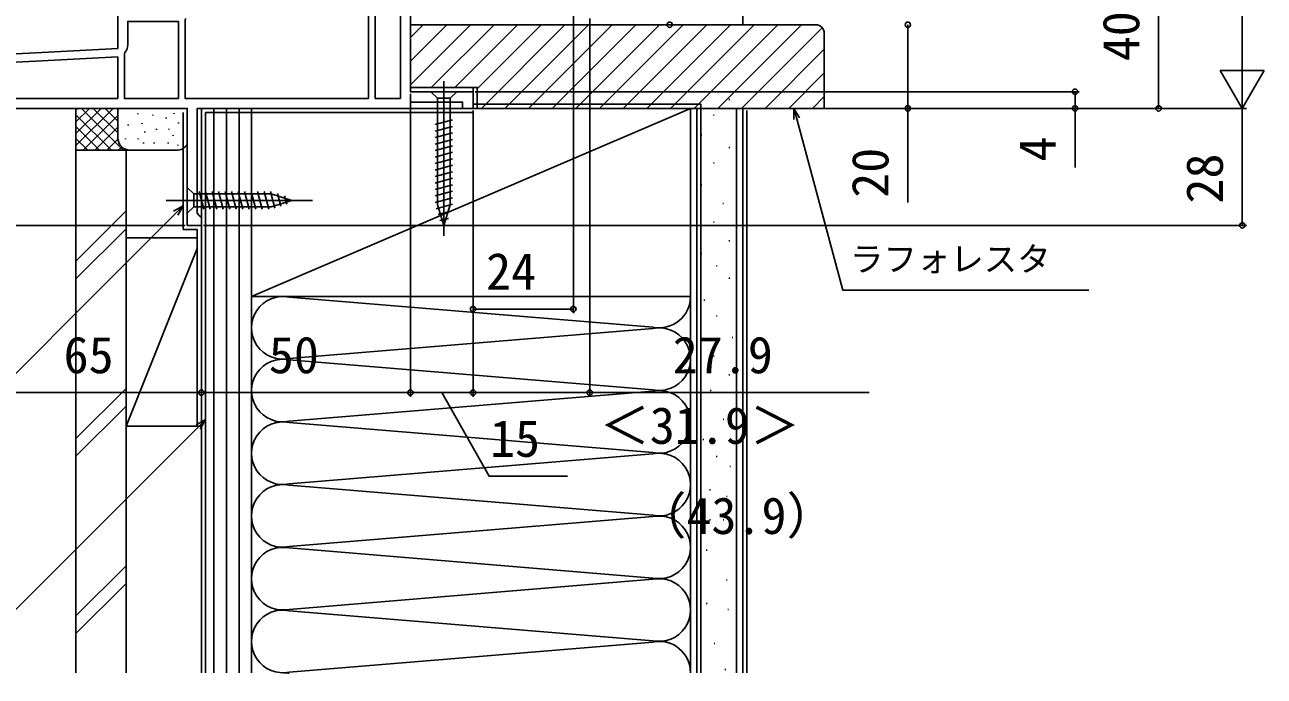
# Model space of a CAD drawing. Units: millimetres, scale not verified. Extents: x -525 to 525, y -783 to 778.
# Drawn here: x -329.7 to -33.2, y -92.8 to 63.1 of the extents above; entities that cross this region are included whole.
import ezdxf
from ezdxf.enums import TextEntityAlignment as Align

# ---------------------------------------------------------------- set-up
doc = ezdxf.new("R2010")
doc.units = ezdxf.units.MM
doc.header["$LTSCALE"] = 4
for name, color, linetype in [('0-2_YKK_11', 7, 'Continuous'), ('0-4_YKK_12', 2, 'Continuous'), ('0-5_YKK_13', 4, 'Continuous'), ('0-7_YKK_D', 6, 'Continuous'), ('0-9_YSS_K', 3, 'Continuous'), ('0-A_YSS_KE', 3, 'Continuous')]:
    doc.layers.add(name, color=color, linetype=linetype)
doc.styles.add('ＭＳ ゴシック', font='')
doc.styles.get('ＭＳ ゴシック').set_extended_font_data('MS Gothic')

msp = doc.modelspace()

# ---------------------------------------------------------------- linework, layer by layer
at = {"layer": '0-2_YKK_11'}
for points in [[(-351.443, 43.069), (-290.843, 43.069), (-290.843, 15.069), (-287.443, 15.069), (-287.443, 16.969), (-287.943, 17.469), (-288.443, 17.969), (-288.443, 43.069), (-237.443, 43.069), (-237.443, 44.569), (-224.943, 44.569), (-224.943, 43.069), (-222.443, 43.069), (-222.443, 47.069), (-237.443, 47.069), (-237.443, 99.069), (-239.243, 99.069), (-239.243, 97.069), (-247.443, 97.069), (-247.443, 93.769)], [(-301.228, 71.896), (-300.236, 66.269), (-305.043, 66.269), (-305.043, 71.626), (-304.501, 72.493), (-304.821, 73.069), (-307.443, 73.069), (-307.443, 57.428), (-351.496, 55.119)], [(-248.843, 66.469), (-247.443, 66.469), (-247.443, 45.469)], [(-292.943, 45.469), (-292.943, 63.869), (-305.043, 63.869), (-305.043, 58.303)], [(-247.443, 45.469), (-291.343, 45.469), (-291.343, 64.269), (-291.206, 64.614)], [(-305.726, 56.434), (-305.843, 56.112), (-305.843, 45.469), (-292.943, 45.469)]]:
    msp.add_lwpolyline(points, dxfattribs=at)
for points in [[(-239.843, 45.469), (-239.843, 71.469), (-245.843, 71.469), (-245.843, 45.469)], [(-307.443, 55.425), (-350.043, 53.192), (-350.043, 45.469), (-307.443, 45.469)]]:
    msp.add_lwpolyline(points, close=True, dxfattribs=at)
msp.add_arc((-307.943, 58.303), 2.9, 319.88081, 0.00001, dxfattribs=at)
at = {"layer": '0-4_YKK_12'}
msp.add_line((-222.443, 48.069), (-222.443, 46.569), dxfattribs=at)
at = {"layer": '0-5_YKK_13'}
for p, q in [((-229.443, 49.569), (-229.444, 12.569)), ((-230.994, 45.519), (-230.994, 19.985)), ((-226.344, 47.069), (-227.894, 45.519)), ((-227.894, 45.519), (-227.894, 19.985)), ((-227.344, 40.324), (-231.544, 39.199)), ((-227.344, 38.771), (-231.544, 37.646)), ((-227.344, 37.218), (-231.544, 36.093)), ((-227.344, 35.665), (-231.544, 34.54)), ((-227.344, 34.112), (-231.544, 32.987)), ((-227.344, 32.559), (-231.544, 31.434)), ((-227.344, 31.007), (-231.544, 29.881)), ((-227.344, 29.454), (-231.544, 28.328)), ((-227.344, 27.901), (-231.544, 26.775)), ((-290.843, 24.169), (-290.843, 17.969)), ((-290.843, 24.169), (-289.293, 22.619)), ((-227.344, 26.348), (-231.544, 25.222)), ((-227.344, 24.795), (-231.544, 23.67)), ((-295.843, 21.069), (-260.843, 21.069)), ((-270.759, 22.619), (-289.293, 22.619)), ((-289.293, 22.619), (-289.293, 19.519)), ((-286.867, 18.969), (-287.992, 23.169)), ((-285.314, 18.969), (-286.44, 23.169)), ((-283.761, 18.969), (-284.887, 23.169)), ((-282.208, 18.969), (-283.334, 23.169)), ((-280.655, 18.969), (-281.781, 23.169)), ((-279.102, 18.969), (-280.228, 23.169)), ((-277.55, 18.969), (-278.675, 23.169)), ((-275.997, 18.969), (-277.122, 23.169)), ((-274.444, 18.969), (-275.569, 23.169)), ((-272.891, 18.969), (-274.016, 23.169)), ((-271.338, 18.969), (-272.463, 23.169)), ((-269.854, 19.228), (-270.91, 23.169)), ((-265.843, 21.069), (-270.759, 22.619)), ((-265.843, 21.069), (-270.759, 19.519)), ((-268.422, 19.68), (-269.236, 22.716)), ((-266.99, 20.131), (-267.54, 22.181)), ((-227.344, 23.242), (-231.544, 22.117)), ((-227.344, 21.689), (-231.544, 20.564)), ((-290.843, 17.969), (-289.293, 19.519)), ((-289.293, 19.519), (-270.759, 19.519)), ((-227.344, 20.136), (-231.285, 19.08)), ((-229.444, 15.069), (-230.994, 19.985)), ((-229.444, 15.069), (-230.994, 19.985)), ((-227.798, 18.462), (-230.834, 17.648)), ((-229.444, 15.069), (-227.894, 19.985)), ((-228.332, 16.765), (-230.382, 16.216))]:
    msp.add_line(p, q, dxfattribs=at)
msp.add_lwpolyline([(-226.344, 47.069), (-232.544, 47.069), (-230.994, 45.519), (-227.894, 45.519)], dxfattribs=at)
at = {"layer": '0-7_YKK_D'}
for p, q in [((-38.443, 382.573), (-38.443, 53.573)), ((-198.443, 127.869), (-198.443, -5.931)), ((-58.443, 43.073), (-58.443, 83.069)), ((-194.543, 64.573), (-194.543, -25.931)), ((-38.443, 43.073), (-38.443, 61.26)), ((-38.443, 43.073), (-43.693, 52.167)), ((-33.193, 52.167), (-43.693, 52.167)), ((-38.443, 43.073), (-33.193, 52.167)), ((-237.443, 46.569), (-237.443, -25.931)), ((-237.443, 46.569), (-237.443, -25.931)), ((-221.943, 47.069), (-77.443, 47.069)), ((-222.443, 42.569), (-222.443, -5.931)), ((-222.443, 42.569), (-222.443, -25.931)), ((-222.443, 42.569), (-222.443, -25.931)), ((-221.943, 43.073), (-37.443, 43.073)), ((-221.943, 43.073), (-37.443, 43.073)), ((-221.943, 43.073), (-57.443, 43.073)), ((-221.943, 43.073), (-117.443, 43.073)), ((-221.943, 43.069), (-77.443, 43.069)), ((-38.443, 43.073), (-38.443, 15.069)), ((-291.343, 15.069), (-373.443, 15.069)), ((-286.943, 15.069), (-37.443, 15.069)), ((-287.443, 14.569), (-287.443, -25.931)), ((-287.443, 14.569), (-287.443, -25.931)), ((-222.443, -4.931), (-198.443, -4.931)), ((-352.443, -24.931), (-287.443, -24.931)), ((-287.443, -24.931), (-237.443, -24.931)), ((-237.443, -24.931), (-222.443, -24.931))]:
    msp.add_line(p, q, dxfattribs=at)
for points in [[(-118.443, 63.073), (-118.443, 43.073), (-118.443, 20.569)], [(-78.443, 47.069), (-78.443, 43.069), (-78.443, 28.951)], [(-145.685, 40.429), (-145.685, 43.069), (-144.365, 40.783)], [(-145.685, 43.069), (-145.025, 40.606), (-134.035, -0.407), (-75.116, -0.407)], [(-291.792, 19.794), (-293.596, 17.99), (-353.211, -41.625), (-443.879, -41.625)], [(-294.079, 18.474), (-291.792, 19.794), (-293.112, 17.507)], [(-229.943, -24.931), (-218.574, -44.931), (-199.847, -44.931)], [(-222.443, -24.931), (-194.543, -24.931), (-127.721, -24.931)], [(-286.443, -31.347), (-288.247, -33.15), (-347.862, -92.766), (-435.973, -92.766)], [(-288.73, -32.667), (-286.443, -31.347), (-287.763, -33.634)]]:
    msp.add_lwpolyline(points, dxfattribs=at)
for centre in [(-175.443, 63.073), (-118.443, 63.073), (-118.443, 63.073), (-78.443, 47.069), (-118.443, 43.073), (-78.443, 43.069), (-58.443, 43.073), (-38.443, 15.069), (-222.443, -4.931), (-198.443, -4.931), (-287.443, -24.931), (-287.443, -24.931), (-237.443, -24.931), (-237.443, -24.931), (-222.443, -24.931), (-222.443, -24.931), (-194.543, -24.931)]:
    msp.add_circle(centre, 0.637, dxfattribs=at)
at = {"layer": '0-9_YSS_K'}
for p, q in [((-157.943, 216.569), (-157.943, 63.069)), ((-237.443, 60.04), (-234.414, 63.069)), ((-237.443, 54.383), (-228.757, 63.069)), ((-237.443, 48.726), (-223.1, 63.069)), ((-232.443, 48.069), (-217.443, 63.069)), ((-226.787, 48.069), (-211.787, 63.069)), ((-221.443, 47.756), (-206.13, 63.069)), ((-220.473, 43.069), (-200.473, 63.069)), ((-214.816, 43.069), (-194.816, 63.069)), ((-209.159, 43.069), (-189.159, 63.069)), ((-203.502, 43.069), (-183.502, 63.069)), ((-197.845, 43.069), (-177.845, 63.069)), ((-192.189, 43.069), (-172.189, 63.069)), ((-186.532, 43.069), (-166.532, 63.069)), ((-180.875, 43.069), (-160.875, 63.069)), ((-175.218, 43.069), (-155.218, 63.069)), ((-169.561, 43.069), (-149.561, 63.069)), ((-163.904, 43.069), (-143.904, 63.069)), ((-158.247, 43.069), (-138.935, 62.382)), ((-152.591, 43.069), (-138.443, 57.216)), ((-146.934, 43.069), (-138.443, 51.56)), ((-161.244, 45.191), (-161.044, 45.191)), ((-141.277, 43.069), (-138.443, 45.903)), ((-317.443, 33.069), (-317.443, 43.069)), ((-317.443, 34.211), (-308.586, 43.069)), ((-317.443, 37.04), (-311.414, 43.069)), ((-317.443, 39.868), (-314.242, 43.069)), ((-317.443, 42.697), (-317.071, 43.069)), ((-317.443, 41.555), (-308.958, 33.069)), ((-316.13, 43.069), (-306.13, 33.069)), ((-313.301, 43.069), (-307.443, 37.211)), ((-310.473, 43.069), (-307.443, 40.04)), ((-307.644, 43.069), (-307.443, 42.868)), ((-307.443, 36.069), (-307.443, 43.069)), ((-302.688, 41.853), (-302.688, 41.653)), ((-299.095, 41.549), (-299.095, 41.349)), ((-294.029, 41.966), (-294.029, 41.766)), ((-275.443, 43.069), (-287.443, 43.069)), ((-287.443, -91.931), (-287.443, 43.069)), ((-284.443, -91.931), (-284.443, 43.069)), ((-281.443, -91.931), (-281.443, 43.069)), ((-278.443, -91.931), (-278.443, 43.069)), ((-275.443, -1.931), (-170.443, 43.069)), ((-275.443, 43.069), (-275.443, -91.931)), ((-168.943, 43.069), (-168.943, -91.931)), ((-159.443, 43.069), (-159.443, -91.931)), ((-156.943, -91.931), (-156.943, 42.57)), ((-317.443, 38.726), (-311.787, 33.069)), ((-315.757, 33.069), (-307.443, 41.383)), ((-312.929, 33.069), (-307.443, 38.555)), ((-304.948, 39.212), (-304.948, 39.012)), ((-301.601, 39.546), (-301.601, 39.346)), ((-295.878, 40.881), (-295.878, 40.681)), ((-292.942, 39.659), (-292.942, 39.459)), ((-164.974, 41.461), (-164.774, 41.461)), ((-317.443, 35.898), (-314.615, 33.069)), ((-310.1, 33.069), (-307.426, 35.744)), ((-305.616, 35.874), (-305.616, 35.674)), ((-302.603, 35.874), (-302.603, 35.674)), ((-300.942, 37.543), (-300.942, 37.343)), ((-298.149, 38.146), (-298.149, 37.946)), ((-295.21, 38.211), (-295.21, 38.011)), ((-294.197, 36.68), (-294.197, 36.48)), ((-167.958, 36.739), (-167.758, 36.739)), ((-304.443, 33.069), (-317.443, 33.069)), ((-307.272, 33.069), (-306.477, 33.864)), ((-293.093, 33.069), (-304.443, 33.069)), ((-301.276, 34.873), (-301.276, 34.673)), ((-298.761, 34.873), (-298.761, 34.673)), ((-295.38, 34.873), (-295.38, 34.673)), ((-293.111, 34.373), (-293.111, 34.173)), ((-161.244, 33.755), (-161.044, 33.755)), ((-164.974, 30.025), (-164.774, 30.025)), ((-167.958, 24.803), (-167.758, 24.803)), ((-305.443, 18.527), (-317.443, 6.527)), ((-162.736, 20.327), (-162.536, 20.327)), ((-164.974, 15.851), (-164.774, 15.851)), ((-317.443, 2.284), (-305.443, 14.284)), ((-305.443, -32.931), (-305.443, 12.069)), ((-288.443, 12.069), (-305.443, 12.069)), ((-287.443, 12.069), (-287.443, -32.931)), ((-305.443, -32.931), (-288.443, 9.569)), ((-161.244, 11.375), (-161.044, 11.375)), ((-167.958, 8.391), (-167.758, 8.391)), ((-164.228, 5.407), (-164.028, 5.407)), ((-161.244, 2.424), (-161.044, 2.424)), ((-275.443, -1.931), (-275.443, -91.931)), ((-266.412, -2.089), (-179.475, -9.273)), ((-170.443, -65.654), (-170.443, -1.931)), ((-167.212, -2.798), (-167.012, -2.798)), ((-164.228, -6.528), (-164.028, -6.528)), ((-266.412, -16.773), (-179.475, -9.589)), ((-160.498, -11.75), (-160.298, -11.75)), ((-179.475, -24.273), (-266.412, -17.089)), ((-164.974, -16.226), (-164.774, -16.226)), ((-161.244, -20.702), (-161.044, -20.702)), ((-305.443, -23.899), (-317.443, -35.899)), ((-266.412, -31.773), (-179.475, -24.589)), ((-165.72, -24.432), (-165.52, -24.432)), ((-305.443, -28.142), (-317.443, -40.142)), ((-266.412, -32.089), (-179.475, -39.273)), ((-162.66, -31.363), (-162.46, -31.363)), ((-305.443, -32.931), (-287.443, -32.931)), ((-167.462, -36.165), (-167.262, -36.165)), ((-179.475, -39.589), (-266.412, -46.773)), ((-164.261, -40.166), (-164.061, -40.166)), ((-161.06, -42.567), (-160.86, -42.567)), ((-266.412, -47.089), (-179.475, -54.273)), ((-165.862, -48.169), (-165.662, -48.169)), ((-161.86, -49.77), (-161.66, -49.77)), ((-179.475, -54.589), (-266.412, -61.773)), ((-165.862, -55.372), (-165.662, -55.372)), ((-162.66, -55.372), (-162.46, -55.372)), ((-179.475, -69.273), (-266.412, -62.089)), ((-166.662, -62.575), (-166.462, -62.575)), ((-305.443, -66.326), (-317.443, -78.326)), ((-305.443, -70.568), (-317.443, -82.568)), ((-266.412, -76.773), (-179.475, -69.589)), ((-161.86, -69.778), (-161.66, -69.778)), ((-266.412, -77.089), (-179.475, -84.273)), ((-166.662, -75.38), (-166.462, -75.38)), ((-161.527, -76.804), (-161.327, -76.804)), ((-179.475, -84.589), (-266.412, -91.773)), ((-164.803, -84.914), (-164.603, -84.914)), ((-162.208, -91.141), (-162.008, -91.141))]:
    msp.add_line(p, q, dxfattribs=at)
for centre, radius, start, end in [((-304.443, 36.069), 3, 180, 270), ((-293.343, 36.069), 3, 270, 326.44238), ((-267.943, -9.431), 7.5, 78.21647, 281.78351), ((-177.943, -1.931), 7.5, 258.21646, 0), ((-177.943, -16.931), 7.5, 258.21646, 101.78354), ((-267.943, -24.431), 7.5, 78.21647, 281.78351), ((-177.943, -31.931), 7.5, 258.21646, 101.78354), ((-267.943, -39.431), 7.5, 78.21647, 281.78351), ((-177.943, -46.931), 7.5, 258.21646, 101.78354), ((-267.943, -54.431), 7.5, 78.21647, 281.78352), ((-177.943, -61.931), 7.5, 258.21646, 101.78354), ((-267.943, -69.431), 7.5, 78.21647, 281.78351), ((-177.943, -76.931), 7.5, 258.21646, 101.78354), ((-267.943, -84.431), 7.5, 78.21647, 281.78351), ((-177.943, -91.931), 7.5, 359.99997, 101.78354), ((-267.943, -99.431), 7.5, 78.21647, 90.06416)]:
    msp.add_arc(centre, radius, start, end, dxfattribs=at)
at = {"layer": '0-A_YSS_KE'}
for p, q in [((-291.792, 14.069), (-291.792, 42.069)), ((-167.943, 44.069), (-222.443, 44.069)), ((-170.443, -91.931), (-170.443, 43.069)), ((-167.943, 44.069), (-167.943, -91.931)), ((-317.443, -91.931), (-317.443, 33.069))]:
    msp.add_line(p, q, dxfattribs=at)
for points in [[(-140.443, 63.069), (-237.443, 63.069), (-237.443, 48.069), (-221.443, 48.069), (-221.443, 43.069), (-138.443, 43.069), (-138.443, 61.069)], [(-286.443, -91.931), (-286.443, 42.069), (-222.443, 42.069)], [(-157.943, -91.931), (-157.943, 43.069), (-170.443, 43.069)], [(-305.443, -91.931), (-305.443, 33.069), (-317.443, 33.069)], [(-291.792, 14.069), (-288.443, 14.069), (-288.443, -32.931)]]:
    msp.add_lwpolyline(points, dxfattribs=at)
msp.add_lwpolyline([(-170.443, -1.931), (-170.443, 43.069), (-275.443, 43.069), (-275.443, -1.931)], close=True, dxfattribs=at)
msp.add_arc((-140.443, 61.069), 2, 0.00001, 89.99999, dxfattribs=at)

# ---------------------------------------------------------------- texts
at = {"layer": '0-7_YKK_D', "style": 'ＭＳ ゴシック'}
for s, p in [('40', (-60.443, 54.344)), ('4', (-80.443, 30.337)), ('20', (-120.443, 21.682)), ('28', (-40.443, 20.31))]:
    msp.add_text(s, height=8.798, rotation=90, dxfattribs=at).set_placement(p, align=Align.BOTTOM_LEFT)
for s, height, p in [('ラフォレスタ', 5.865, (-132.284, 2.35)), ('24', 8.798, (-219.341, -2.931)), ('65', 8.798, (-320.409, -22.931)), ('50', 8.798, (-271.307, -22.931)), ('27.9', 8.798, (-174.687, -22.931)), ('＜31.9＞', 8.798, (-192.175, -39.817)), ('15', 8.798, (-218.415, -42.931)), ('（43.9）', 8.798, (-183.414, -61.385))]:
    msp.add_text(s, height=height, dxfattribs=at).set_placement(p, align=Align.BOTTOM_LEFT)

doc.saveas('drawing.dxf')
